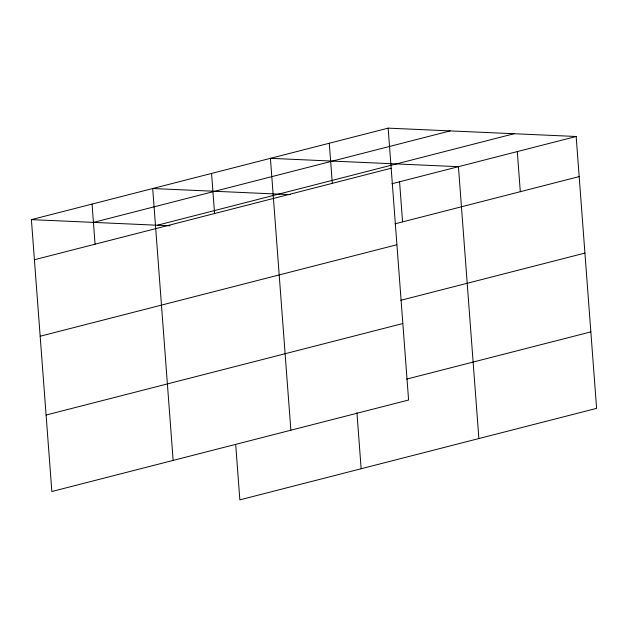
<?xml version="1.0" encoding="UTF-8"?>
<svg xmlns="http://www.w3.org/2000/svg" width="628" height="628" viewBox="0 0 628 628"><rect width="100%" height="100%" fill="white"/><g stroke="black" fill="none" stroke-linecap="round" stroke-linejoin="round"><path stroke-width="0.94" d="M388.151 128.143L408.593 400.02L51.841 491.512L31.4 219.635L388.151 128.143L576.159 136.488L596.6 408.365L239.849 499.857L235.704 444.671M93.446 222.391L450.19 130.899M157.369 225.224L514.112 133.733M34.414 259.741L391.166 168.249M391.974 183.729L576.159 136.488M394.988 223.835L579.173 176.594M40.168 336.223L396.912 244.732M400.735 300.317L584.927 253.084M46.095 415.03L402.838 323.53M406.661 379.116L590.846 331.882M290.293 194.633L152.698 188.526L173.14 460.403M31.4 219.635L169.968 225.79M517.291 151.584L520.306 191.689M478.874 438.556L458.432 166.679L270.425 158.334L290.866 430.211M399.565 181.775L402.579 221.888M356.924 412.596L361.147 468.755M329.284 143.239L332.298 183.345M211.558 173.43L214.572 213.536M92.049 204.084L95.064 244.19"/></g></svg>
